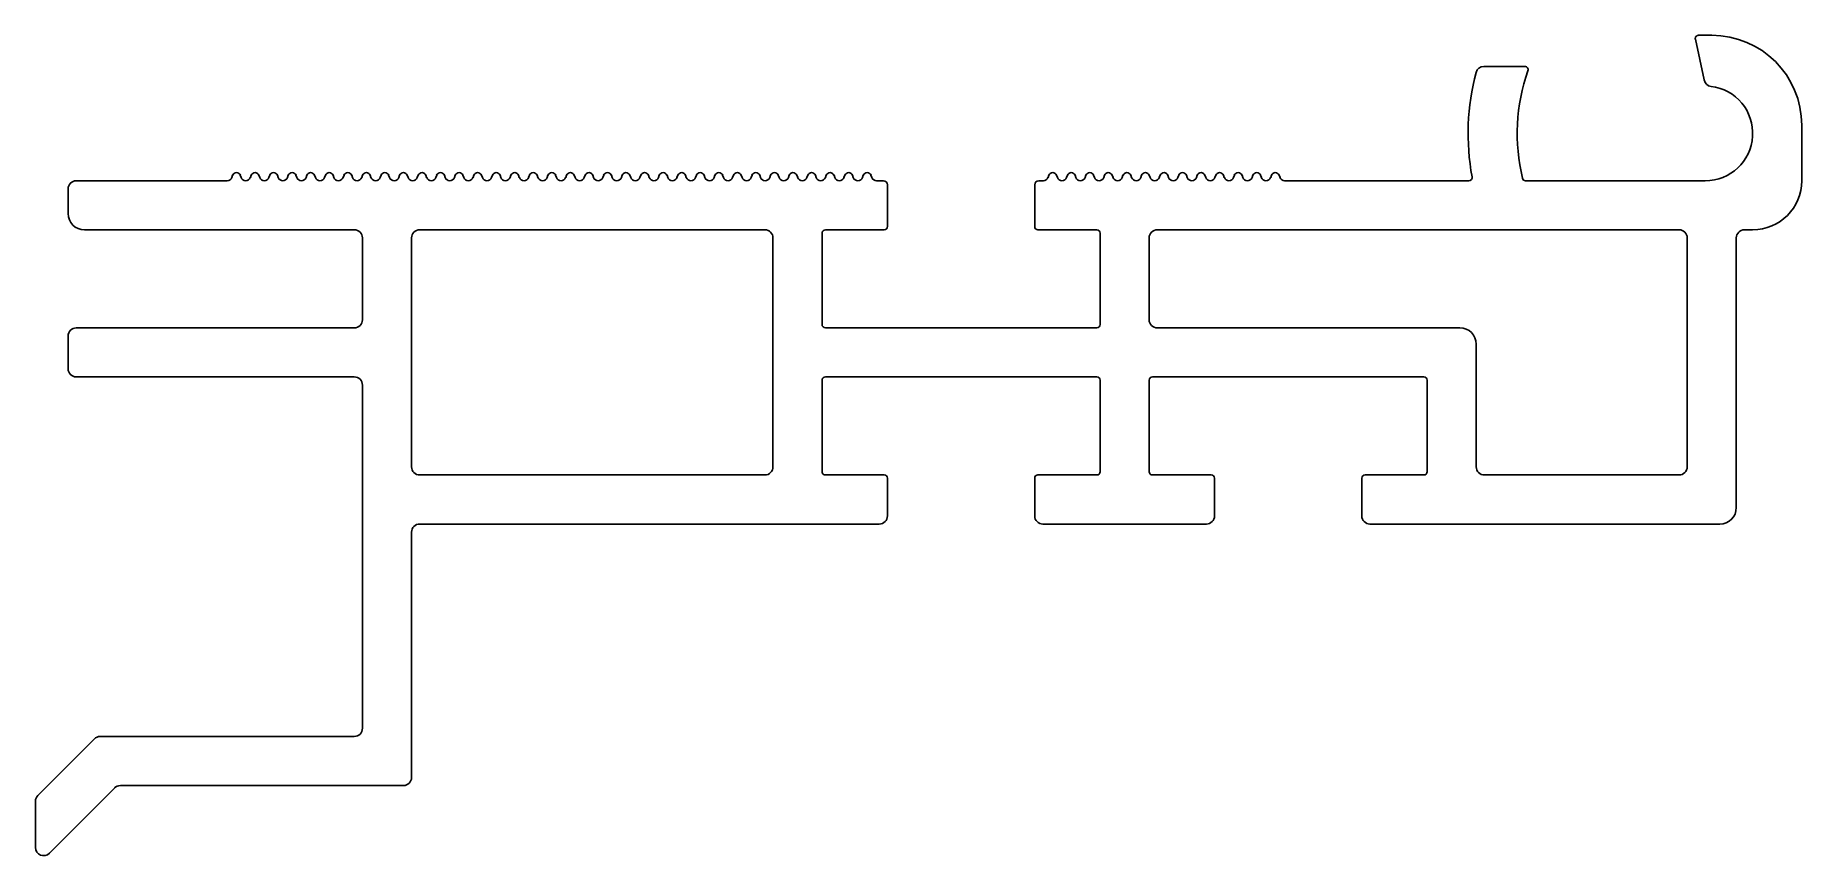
# Model space of a CAD drawing. Extents: x 1243 to 1351, y 1660 to 1710.
import ezdxf

# ---------------------------------------------------------------- set-up
doc = ezdxf.new("R2010")
doc.units = 0
doc.layers.get('0').update_dxf_attribs({"linetype": 'CONTINUOUS'})

msp = doc.modelspace()

# ---------------------------------------------------------------- linework, layer by layer
for p, q in [((1344.74, 1709.66), (1345.27, 1707.17)), ((1344.93, 1709.9), (1345.74, 1709.9)), ((1331.81, 1708), (1334.31, 1708)), ((1351.24, 1704.4), (1351.24, 1701)), ((1255.3, 1701.34), (1255.25, 1701.2)), ((1255.82, 1701.2), (1255.77, 1701.34)), ((1256.39, 1701.2), (1256.44, 1701.34)), ((1256.96, 1701.2), (1256.91, 1701.34)), ((1257.52, 1701.2), (1257.57, 1701.34)), ((1258.09, 1701.2), (1258.04, 1701.34)), ((1258.65, 1701.2), (1258.7, 1701.34)), ((1259.22, 1701.2), (1259.17, 1701.34)), ((1259.79, 1701.2), (1259.84, 1701.34)), ((1260.36, 1701.2), (1260.31, 1701.34)), ((1260.92, 1701.2), (1260.97, 1701.34)), ((1261.49, 1701.2), (1261.44, 1701.34)), ((1262.06, 1701.2), (1262.11, 1701.34)), ((1262.63, 1701.2), (1262.58, 1701.34)), ((1263.19, 1701.2), (1263.24, 1701.34)), ((1263.76, 1701.2), (1263.71, 1701.34)), ((1264.32, 1701.2), (1264.38, 1701.34)), ((1264.9, 1701.2), (1264.84, 1701.34)), ((1265.46, 1701.2), (1265.51, 1701.34)), ((1266.03, 1701.2), (1265.98, 1701.34)), ((1266.59, 1701.2), (1266.64, 1701.34)), ((1267.16, 1701.2), (1267.11, 1701.34)), ((1267.73, 1701.2), (1267.78, 1701.34)), ((1268.3, 1701.2), (1268.25, 1701.34)), ((1268.86, 1701.2), (1268.91, 1701.34)), ((1269.43, 1701.2), (1269.38, 1701.34)), ((1270, 1701.2), (1270.05, 1701.34)), ((1270.57, 1701.2), (1270.52, 1701.34)), ((1271.13, 1701.2), (1271.18, 1701.34)), ((1271.7, 1701.2), (1271.65, 1701.34)), ((1272.26, 1701.2), (1272.31, 1701.34)), ((1272.83, 1701.2), (1272.78, 1701.34)), ((1273.4, 1701.2), (1273.45, 1701.34)), ((1273.97, 1701.2), (1273.92, 1701.34)), ((1274.53, 1701.2), (1274.58, 1701.34)), ((1275.1, 1701.2), (1275.05, 1701.34)), ((1275.67, 1701.2), (1275.72, 1701.34)), ((1276.24, 1701.2), (1276.19, 1701.34)), ((1276.8, 1701.2), (1276.85, 1701.34)), ((1277.37, 1701.2), (1277.32, 1701.34)), ((1277.94, 1701.2), (1277.99, 1701.34)), ((1278.51, 1701.2), (1278.46, 1701.34)), ((1279.07, 1701.2), (1279.12, 1701.34)), ((1279.64, 1701.2), (1279.59, 1701.34)), ((1280.2, 1701.2), (1280.25, 1701.34)), ((1280.77, 1701.2), (1280.72, 1701.34)), ((1281.34, 1701.2), (1281.39, 1701.34)), ((1281.91, 1701.2), (1281.86, 1701.34)), ((1282.47, 1701.2), (1282.52, 1701.34)), ((1283.04, 1701.2), (1282.99, 1701.34)), ((1283.61, 1701.2), (1283.66, 1701.34)), ((1284.18, 1701.2), (1284.13, 1701.34)), ((1284.74, 1701.2), (1284.79, 1701.34)), ((1285.31, 1701.2), (1285.26, 1701.34)), ((1285.87, 1701.2), (1285.92, 1701.34)), ((1286.45, 1701.2), (1286.39, 1701.34)), ((1287.01, 1701.2), (1287.06, 1701.34)), ((1287.58, 1701.2), (1287.53, 1701.34)), ((1288.14, 1701.2), (1288.19, 1701.34)), ((1288.71, 1701.2), (1288.66, 1701.34)), ((1289.28, 1701.2), (1289.33, 1701.34)), ((1289.85, 1701.2), (1289.8, 1701.34)), ((1290.41, 1701.2), (1290.46, 1701.34)), ((1290.98, 1701.2), (1290.93, 1701.34)), ((1291.55, 1701.2), (1291.6, 1701.34)), ((1292.12, 1701.2), (1292.07, 1701.34)), ((1292.68, 1701.2), (1292.73, 1701.34)), ((1293.25, 1701.2), (1293.2, 1701.34)), ((1293.81, 1701.2), (1293.86, 1701.34)), ((1294.38, 1701.2), (1294.33, 1701.34)), ((1305.16, 1701.2), (1305.21, 1701.34)), ((1305.73, 1701.2), (1305.68, 1701.34)), ((1306.29, 1701.2), (1306.34, 1701.34)), ((1306.86, 1701.2), (1306.81, 1701.34)), ((1307.42, 1701.2), (1307.47, 1701.34)), ((1307.99, 1701.2), (1307.94, 1701.34)), ((1308.56, 1701.2), (1308.61, 1701.34)), ((1309.13, 1701.2), (1309.08, 1701.34)), ((1309.69, 1701.2), (1309.74, 1701.34)), ((1310.26, 1701.2), (1310.21, 1701.34)), ((1310.83, 1701.2), (1310.88, 1701.34)), ((1311.4, 1701.2), (1311.35, 1701.34)), ((1311.96, 1701.2), (1312.01, 1701.34)), ((1312.53, 1701.2), (1312.48, 1701.34)), ((1313.1, 1701.2), (1313.15, 1701.34)), ((1313.67, 1701.2), (1313.62, 1701.34)), ((1314.23, 1701.2), (1314.28, 1701.34)), ((1314.8, 1701.2), (1314.75, 1701.34)), ((1315.36, 1701.2), (1315.41, 1701.34)), ((1315.93, 1701.2), (1315.88, 1701.34)), ((1316.5, 1701.2), (1316.55, 1701.34)), ((1317.07, 1701.2), (1317.02, 1701.34)), ((1317.63, 1701.2), (1317.68, 1701.34)), ((1318.2, 1701.2), (1318.15, 1701.34)), ((1318.77, 1701.2), (1318.82, 1701.34)), ((1319.34, 1701.2), (1319.29, 1701.34)), ((1245.24, 1700.5), (1245.24, 1699)), ((1245.74, 1701), (1254.97, 1701)), ((1294.67, 1701), (1295.09, 1701)), ((1295.34, 1700.75), (1295.34, 1698.2)), ((1304.34, 1700.75), (1304.34, 1698.2)), ((1304.87, 1701), (1304.59, 1701)), ((1330.89, 1701), (1319.62, 1701)), ((1334.36, 1701), (1345.34, 1701)), ((1262.74, 1698), (1246.24, 1698)), ((1266.74, 1698), (1287.84, 1698)), ((1291.34, 1697.8), (1291.34, 1692.2)), ((1295.14, 1698), (1291.54, 1698)), ((1308.14, 1698), (1304.54, 1698)), ((1308.34, 1697.8), (1308.34, 1692.2)), ((1311.84, 1698), (1343.74, 1698)), ((1348.24, 1698), (1347.74, 1698)), ((1263.24, 1697.5), (1263.24, 1692.5)), ((1266.24, 1683.5), (1266.24, 1697.5)), ((1288.34, 1697.5), (1288.34, 1683.5)), ((1311.34, 1692.5), (1311.34, 1697.5)), ((1344.24, 1697.5), (1344.24, 1683.5)), ((1347.24, 1681), (1347.24, 1697.5)), ((1245.24, 1691.5), (1245.24, 1689.5)), ((1262.74, 1692), (1245.74, 1692)), ((1291.54, 1692), (1308.14, 1692)), ((1330.34, 1692), (1311.84, 1692)), ((1331.34, 1683.5), (1331.34, 1691)), ((1262.74, 1689), (1245.74, 1689)), ((1263.24, 1688.5), (1263.24, 1667.5)), ((1291.34, 1683.2), (1291.34, 1688.8)), ((1291.54, 1689), (1308.14, 1689)), ((1308.34, 1683.2), (1308.34, 1688.8)), ((1311.34, 1683.2), (1311.34, 1688.8)), ((1311.54, 1689), (1328.14, 1689)), ((1328.34, 1683.2), (1328.34, 1688.8)), ((1287.84, 1683), (1266.74, 1683)), ((1295.14, 1683), (1291.54, 1683)), ((1295.34, 1680.5), (1295.34, 1682.8)), ((1304.34, 1680.5), (1304.34, 1682.8)), ((1308.14, 1683), (1304.54, 1683)), ((1311.54, 1683), (1315.14, 1683)), ((1315.34, 1682.8), (1315.34, 1680.5)), ((1324.34, 1680.5), (1324.34, 1682.8)), ((1324.54, 1683), (1328.14, 1683)), ((1343.74, 1683), (1331.84, 1683)), ((1266.24, 1679.5), (1266.24, 1664.5)), ((1294.84, 1680), (1266.74, 1680)), ((1314.84, 1680), (1304.84, 1680)), ((1324.84, 1680), (1346.24, 1680)), ((1246.85, 1666.85), (1243.38, 1663.39)), ((1247.2, 1667), (1262.74, 1667)), ((1248.09, 1663.85), (1244.09, 1659.85)), ((1248.44, 1664), (1265.74, 1664)), ((1243.24, 1660.21), (1243.24, 1663.04))]:
    msp.add_line(p, q)
for centre, radius, start, end in [((1344.93, 1709.7), 0.2, 90, 192), ((1345.74, 1704.4), 5.5, 0, 90), ((1345.34, 1703.9), 14.5, 165.0994, 190.5838), ((1331.81, 1707.5), 0.5, 90, 165.0994), ((1345.34, 1703.9), 11.5, 160.5288, 193.8239), ((1334.31, 1707.8), 0.2, 340.5288, 90), ((1345.76, 1707.27), 0.5, 192, 262.9155), ((1345.34, 1703.9), 2.9, 270, 82.9155), ((1254.97, 1701.3), 0.3, 270, 340), ((1255.54, 1701.25), 0.25, 20, 160), ((1256.1, 1701.3), 0.3, 200, 340), ((1256.67, 1701.25), 0.25, 20, 160), ((1257.24, 1701.3), 0.3, 200, 340), ((1257.8, 1701.25), 0.25, 20, 160), ((1258.37, 1701.3), 0.3, 200, 340), ((1258.94, 1701.25), 0.25, 20, 160), ((1259.51, 1701.3), 0.3, 200, 340), ((1260.07, 1701.25), 0.25, 20, 160), ((1260.64, 1701.3), 0.3, 200, 340), ((1261.21, 1701.25), 0.25, 20, 160), ((1261.77, 1701.3), 0.3, 200, 340), ((1262.34, 1701.25), 0.25, 20, 160), ((1262.91, 1701.3), 0.3, 200, 340), ((1263.48, 1701.25), 0.25, 20, 160), ((1264.04, 1701.3), 0.3, 200, 340), ((1264.61, 1701.25), 0.25, 20, 160), ((1265.18, 1701.3), 0.3, 200, 340), ((1265.74, 1701.25), 0.25, 20, 160), ((1266.31, 1701.3), 0.3, 200, 340), ((1266.88, 1701.25), 0.25, 20, 160), ((1267.45, 1701.3), 0.3, 200, 340), ((1268.01, 1701.25), 0.25, 20, 160), ((1268.58, 1701.3), 0.3, 200, 340), ((1269.15, 1701.25), 0.25, 20, 160), ((1269.71, 1701.3), 0.3, 200, 340), ((1270.28, 1701.25), 0.25, 20, 160), ((1270.85, 1701.3), 0.3, 200, 340), ((1271.42, 1701.25), 0.25, 20, 160), ((1271.98, 1701.3), 0.3, 200, 340), ((1272.55, 1701.25), 0.25, 20, 160), ((1273.12, 1701.3), 0.3, 200, 340), ((1273.68, 1701.25), 0.25, 20, 160), ((1274.25, 1701.3), 0.3, 200, 340), ((1274.82, 1701.25), 0.25, 20, 160), ((1275.38, 1701.3), 0.3, 200, 340), ((1275.95, 1701.25), 0.25, 20, 160), ((1276.52, 1701.3), 0.3, 200, 340), ((1277.09, 1701.25), 0.25, 20, 160), ((1277.65, 1701.3), 0.3, 200, 340), ((1278.22, 1701.25), 0.25, 20, 160), ((1278.79, 1701.3), 0.3, 200, 340), ((1279.35, 1701.25), 0.25, 20, 160), ((1279.92, 1701.3), 0.3, 200, 340), ((1280.49, 1701.25), 0.25, 20, 160), ((1281.06, 1701.3), 0.3, 200, 340), ((1281.62, 1701.25), 0.25, 20, 160), ((1282.19, 1701.3), 0.3, 200, 340), ((1282.76, 1701.25), 0.25, 20, 160), ((1283.32, 1701.3), 0.3, 200, 340), ((1283.89, 1701.25), 0.25, 20, 160), ((1284.46, 1701.3), 0.3, 200, 340), ((1285.03, 1701.25), 0.25, 20, 160), ((1285.59, 1701.3), 0.3, 200, 340), ((1286.16, 1701.25), 0.25, 20, 160), ((1286.73, 1701.3), 0.3, 200, 340), ((1287.29, 1701.25), 0.25, 20, 160), ((1287.86, 1701.3), 0.3, 200, 340), ((1288.43, 1701.25), 0.25, 20, 160), ((1289, 1701.3), 0.3, 200, 340), ((1289.56, 1701.25), 0.25, 20, 160), ((1290.13, 1701.3), 0.3, 200, 340), ((1290.7, 1701.25), 0.25, 20, 160), ((1291.26, 1701.3), 0.3, 200, 340), ((1291.83, 1701.25), 0.25, 20, 160), ((1292.4, 1701.3), 0.3, 200, 340), ((1292.97, 1701.25), 0.25, 20, 160), ((1293.53, 1701.3), 0.3, 200, 340), ((1294.1, 1701.25), 0.25, 20, 160), ((1294.67, 1701.3), 0.3, 200, 270), ((1304.87, 1701.3), 0.3, 270, 340), ((1305.44, 1701.25), 0.25, 20, 160), ((1306.01, 1701.3), 0.3, 200, 340), ((1306.58, 1701.25), 0.25, 20, 160), ((1307.14, 1701.3), 0.3, 200, 340), ((1307.71, 1701.25), 0.25, 20, 160), ((1308.28, 1701.3), 0.3, 200, 340), ((1308.84, 1701.25), 0.25, 20, 160), ((1309.41, 1701.3), 0.3, 200, 340), ((1309.98, 1701.25), 0.25, 20, 160), ((1310.55, 1701.3), 0.3, 200, 340), ((1311.11, 1701.25), 0.25, 20, 160), ((1311.68, 1701.3), 0.3, 200, 340), ((1312.25, 1701.25), 0.25, 20, 160), ((1312.81, 1701.3), 0.3, 200, 340), ((1313.38, 1701.25), 0.25, 20, 160), ((1313.95, 1701.3), 0.3, 200, 340), ((1314.51, 1701.25), 0.25, 20, 160), ((1315.08, 1701.3), 0.3, 200, 340), ((1315.65, 1701.25), 0.25, 20, 160), ((1316.22, 1701.3), 0.3, 200, 340), ((1316.78, 1701.25), 0.25, 20, 160), ((1317.35, 1701.3), 0.3, 200, 340), ((1317.92, 1701.25), 0.25, 20, 160), ((1318.48, 1701.3), 0.3, 200, 340), ((1319.05, 1701.25), 0.25, 20, 160), ((1319.62, 1701.3), 0.3, 200, 270), ((1330.89, 1701.2), 0.2, 270, 10.5838), ((1334.36, 1701.2), 0.2, 193.8239, 270), ((1245.74, 1700.5), 0.5, 90, 180), ((1295.09, 1700.75), 0.25, 0, 90), ((1304.59, 1700.75), 0.25, 90, 180), ((1348.24, 1701), 3, 270, 0), ((1246.24, 1699), 1, 180, 270), ((1262.74, 1697.5), 0.5, 0, 90), ((1266.74, 1697.5), 0.5, 90, 180), ((1287.84, 1697.5), 0.5, 0, 90), ((1291.54, 1697.8), 0.2, 90, 180), ((1295.14, 1698.2), 0.2, 270, 360), ((1304.54, 1698.2), 0.2, 180, 270), ((1308.14, 1697.8), 0.2, 0, 90), ((1311.84, 1697.5), 0.5, 90, 180), ((1343.74, 1697.5), 0.5, 0, 90), ((1347.74, 1697.5), 0.5, 90, 180), ((1262.74, 1692.5), 0.5, 270, 0), ((1311.84, 1692.5), 0.5, 180, 270), ((1245.74, 1691.5), 0.5, 90, 180), ((1291.54, 1692.2), 0.2, 180, 270), ((1308.14, 1692.2), 0.2, 270, 360), ((1330.34, 1691), 1, 0, 90), ((1245.74, 1689.5), 0.5, 180, 270), ((1262.74, 1688.5), 0.5, 0, 90), ((1291.54, 1688.8), 0.2, 90, 180), ((1308.14, 1688.8), 0.2, 0, 90), ((1311.54, 1688.8), 0.2, 90, 180), ((1328.14, 1688.8), 0.2, 0, 90), ((1266.74, 1683.5), 0.5, 180, 270), ((1287.84, 1683.5), 0.5, 270, 0), ((1291.54, 1683.2), 0.2, 180, 270), ((1295.14, 1682.8), 0.2, 0, 90), ((1304.54, 1682.8), 0.2, 90, 180), ((1308.14, 1683.2), 0.2, 270, 360), ((1311.54, 1683.2), 0.2, 180, 270), ((1315.14, 1682.8), 0.2, 0, 90), ((1324.54, 1682.8), 0.2, 90, 180), ((1328.14, 1683.2), 0.2, 270, 360), ((1331.84, 1683.5), 0.5, 180, 270), ((1343.74, 1683.5), 0.5, 270, 0), ((1294.84, 1680.5), 0.5, 270, 0), ((1304.84, 1680.5), 0.5, 180, 270), ((1314.84, 1680.5), 0.5, 270, 0), ((1324.84, 1680.5), 0.5, 180, 270), ((1346.24, 1681), 1, 270, 0), ((1266.74, 1679.5), 0.5, 90, 180), ((1247.2, 1666.5), 0.5, 90, 135), ((1262.74, 1667.5), 0.5, 270, 360), ((1265.74, 1664.5), 0.5, 270, 360), ((1243.74, 1663.04), 0.5, 135, 180), ((1248.44, 1663.5), 0.5, 90, 135), ((1243.74, 1660.21), 0.5, 180, 315)]:
    msp.add_arc(centre, radius, start, end)

doc.saveas('drawing.dxf')
